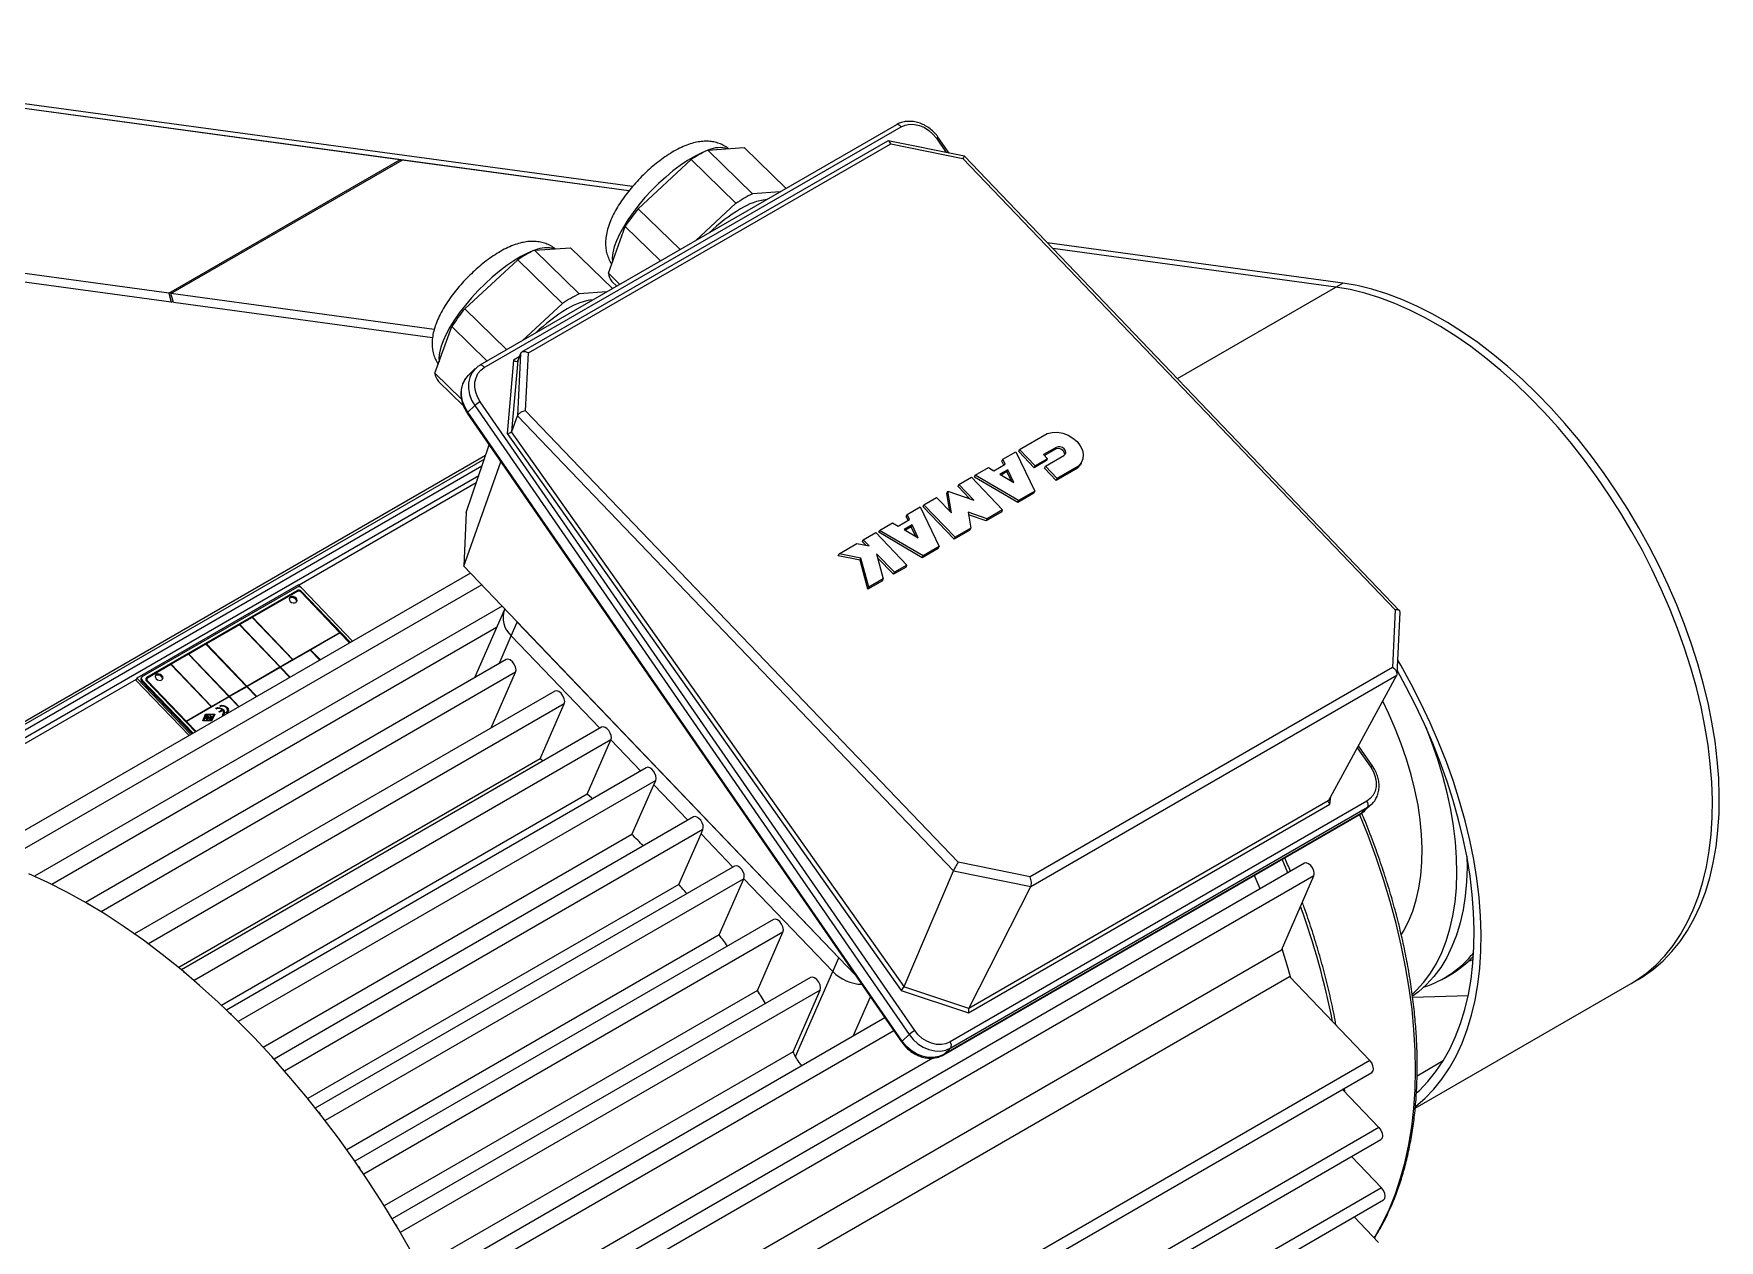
# Model space of a CAD drawing. Header units: millimetres. Extents: x 26816 to 90584, y 11074 to 56542.
# Drawn here: x 50010 to 50526, y 40811 to 41180 of the extents above; entities that cross this region are included whole.
import ezdxf

# ---------------------------------------------------------------- set-up
doc = ezdxf.new("R2010")
doc.units = ezdxf.units.MM
doc.layers.add('MAU_XANH', color=5, linetype='Continuous')

msp = doc.modelspace()

# ---------------------------------------------------------------- linework, layer by layer
at = {"layer": 'MAU_XANH', "linetype": 'Continuous', "lineweight": 0}
for p, q in [((50192.05, 41132.14), (49847.79, 41178.98)), ((50122.05, 41141.66), (49847.79, 41178.98)), ((50193.19, 41133.5), (49849.91, 41180.2)), ((50273.89, 41152.39), (50146.44, 41078.81)), ((50147.83, 41078.12), (50275.28, 41151.7)), ((50271.12, 41147.4), (50159.24, 41082.81)), ((50161.31, 41082.6), (50272.11, 41146.56)), ((50294.65, 41142.72), (50271.37, 41147.44)), ((50272.11, 41146.56), (50294.17, 41142.09)), ((50286.09, 41148.22), (50289.11, 41143.84)), ((50290, 41143.66), (50286.68, 41148.46)), ((50051.34, 41100.84), (50122.05, 41141.66)), ((50052, 41100.75), (50122.71, 41141.57)), ((50122.05, 41141.66), (50122.16, 41141.26)), ((50192.05, 41132.14), (50122.71, 41141.57)), ((50194.88, 41126.7), (50211.1, 41141.71)), ((50211.1, 41141.71), (50224.8, 41128.35)), ((50216.18, 41144.64), (50227.27, 41145.4)), ((50229.89, 41131.28), (50216.18, 41144.64)), ((50227.27, 41145.4), (50240.11, 41132.88)), ((50294.17, 41142.09), (50426.41, 41004.06)), ((50427.75, 41003.79), (50294.66, 41142.72)), ((50051.34, 41100.84), (49777.08, 41138.16)), ((50052.1, 41098.12), (49777.83, 41135.43)), ((50238.32, 41131.86), (50229.89, 41131.28)), ((50207.71, 41114.18), (50194.88, 41126.7)), ((50224.8, 41128.35), (50212.46, 41116.92)), ((50185.77, 41107), (50190.9, 41121.25)), ((50190.9, 41121.25), (50201.71, 41110.72)), ((50410.39, 41103.95), (50320.02, 41116.24)), ((50141.84, 41096.08), (50158.06, 41111.09)), ((50158.06, 41111.09), (50171.77, 41097.73)), ((50163.15, 41114.03), (50174.24, 41114.78)), ((50176.85, 41100.66), (50163.15, 41114.03)), ((50174.24, 41114.78), (50187.07, 41102.27)), ((50408.26, 41102.72), (50321.69, 41114.5)), ((50189.3, 41103.55), (50185.77, 41107)), ((50051.34, 41100.84), (50052.1, 41098.12)), ((50132.52, 41089.8), (50052, 41100.75)), ((50052.76, 41098.03), (50052, 41100.75)), ((50185.29, 41101.24), (50176.85, 41100.66)), ((50186.88, 41104.49), (50188.38, 41103.02)), ((50359.78, 41074.74), (50408.26, 41102.72)), ((50408.26, 41102.72), (50410.39, 41103.95)), ((50052.1, 41098.12), (50052.65, 41098.43)), ((50132.01, 41087.25), (50052.76, 41098.03)), ((50154.68, 41083.57), (50141.84, 41096.08)), ((50171.77, 41097.73), (50159.43, 41086.31)), ((50132.73, 41076.38), (50137.87, 41090.64)), ((50137.87, 41090.64), (50148.67, 41080.1)), ((50156.77, 41080.36), (50154.82, 41057.99)), ((50156.26, 41058.6), (50158.14, 41080.24)), ((50158.53, 41081.38), (50156.77, 41080.36)), ((50158.86, 41082.36), (50157.97, 41063.39)), ((50158.16, 41080.29), (50158.86, 41082.36)), ((50160.48, 41064.91), (50161.31, 41082.6)), ((50140.86, 41068.46), (50132.73, 41076.38)), ((50133.84, 41073.87), (50141.41, 41066.49)), ((50145.08, 41077.8), (50142.96, 41075.76)), ((50142.62, 41064.21), (50275.46, 40871.92)), ((50144.92, 41066.48), (50142.79, 41064.45)), ((50275.64, 40872.16), (50142.79, 41064.45)), ((50144.92, 41066.48), (50277.76, 40874.19)), ((50279.46, 40875.42), (50146.62, 41067.7)), ((50292.71, 40926.88), (50160.48, 41064.91)), ((50276.21, 40888.86), (50156.2, 41058.51)), ((50156.26, 41058.6), (50157.97, 41063.39)), ((50157.97, 41063.39), (50291.28, 40924.23)), ((50142.31, 41033.82), (50149.35, 41054.46)), ((50154.82, 41057.99), (50275.31, 40887.67)), ((50311.54, 41053.06), (50320.01, 41057.95)), ((50322.73, 41053.73), (50318.89, 41051.51)), ((50322.47, 41053.13), (50322.73, 41053.73)), ((50148.24, 41051.22), (49930.62, 40925.59)), ((50147.88, 41050.15), (49937.48, 40928.69)), ((50141.54, 41017.43), (50152.93, 41049.29)), ((50303.63, 41046.57), (50307.11, 41048.58)), ((50306.13, 41049.49), (50306.39, 41050.09)), ((50306.68, 41048.33), (50306.13, 41049.49)), ((50306.39, 41050.09), (50310.38, 41052.39)), ((50307.11, 41048.58), (50306.39, 41050.09)), ((50310.38, 41052.39), (50316.17, 41040.29)), ((50311.28, 41052.46), (50311.54, 41053.06)), ((50316.04, 41047.49), (50311.28, 41052.46)), ((50316.31, 41048.09), (50311.54, 41053.06)), ((50319.81, 41049.67), (50316.04, 41047.49)), ((50320.08, 41050.27), (50316.31, 41048.09)), ((50318.89, 41051.51), (50320.08, 41050.27)), ((50322.47, 41053.13), (50319.17, 41051.22)), ((50319.42, 41047.96), (50325.11, 41051.25)), ((50319.81, 41049.67), (50320.08, 41050.27)), ((50330.4, 41048.93), (50330.66, 41049.54)), ((50147.13, 41047.96), (49944.44, 40930.95)), ((50146.14, 41045.04), (49950.96, 40932.36)), ((50292.98, 41042.34), (50296.82, 41044.57)), ((50296.82, 41044.57), (50306.35, 41034.62)), ((50297.72, 41044.63), (50297.99, 41045.24)), ((50310.98, 41036.85), (50297.72, 41044.63)), ((50297.99, 41045.24), (50301.98, 41047.54)), ((50311.25, 41037.45), (50297.99, 41045.24)), ((50301.98, 41047.54), (50303.63, 41046.57)), ((50307.92, 41046.9), (50305.47, 41045.49)), ((50305.47, 41045.49), (50309.81, 41042.94)), ((50307.65, 41046.3), (50305.86, 41045.26)), ((50307.65, 41046.3), (50307.92, 41046.9)), ((50309.04, 41043.39), (50307.65, 41046.3)), ((50309.81, 41042.94), (50307.92, 41046.9)), ((50316.04, 41047.49), (50316.31, 41048.09)), ((50319.15, 41047.36), (50319.42, 41047.96)), ((50322.73, 41043.63), (50319.15, 41047.36)), ((50322.99, 41044.23), (50319.42, 41047.96)), ((50329.26, 41047.4), (50322.73, 41043.63)), ((50322.73, 41043.63), (50322.99, 41044.23)), ((50329.53, 41048.01), (50322.99, 41044.23)), ((50329.26, 41047.4), (50329.53, 41048.01)), ((50145.39, 41042.85), (50091.19, 41011.56)), ((50282.29, 41036.18), (50286.14, 41038.4)), ((50286.14, 41038.4), (50290.67, 41033.67)), ((50289.29, 41039.77), (50289.56, 41040.37)), ((50290.22, 41034.13), (50289.29, 41039.77)), ((50290.67, 41033.67), (50289.56, 41040.37)), ((50289.56, 41040.37), (50297.5, 41037.62)), ((50292.71, 41041.74), (50292.98, 41042.34)), ((50296.24, 41038.06), (50292.71, 41041.74)), ((50297.5, 41037.62), (50292.98, 41042.34)), ((50315.9, 41039.69), (50310.98, 41036.85)), ((50316.17, 41040.29), (50311.25, 41037.45)), ((50315.9, 41039.69), (50316.17, 41040.29)), ((50142.31, 41033.82), (50141.54, 41017.43)), ((50276.87, 41032.6), (50277.14, 41033.2)), ((50277.14, 41033.2), (50281.13, 41035.5)), ((50277.86, 41031.69), (50277.14, 41033.2)), ((50281.13, 41035.5), (50286.91, 41023.41)), ((50282.03, 41035.57), (50282.29, 41036.18)), ((50291.55, 41025.63), (50282.03, 41035.57)), ((50291.82, 41026.24), (50282.29, 41036.18)), ((50301.58, 41031.87), (50295.78, 41033.88)), ((50295.78, 41033.88), (50296.58, 41028.99)), ((50301.31, 41031.27), (50295.9, 41033.14)), ((50306.08, 41034.02), (50301.31, 41031.27)), ((50306.35, 41034.62), (50301.58, 41031.87)), ((50306.08, 41034.02), (50306.35, 41034.62)), ((50310.98, 41036.85), (50311.25, 41037.45)), ((50263.73, 41025.46), (50267.57, 41027.68)), ((50267.57, 41027.68), (50277.1, 41017.74)), ((50268.47, 41027.75), (50268.73, 41028.35)), ((50281.73, 41019.96), (50268.47, 41027.75)), ((50268.73, 41028.35), (50272.72, 41030.65)), ((50282, 41020.57), (50268.73, 41028.35)), ((50272.72, 41030.65), (50274.38, 41029.68)), ((50274.38, 41029.68), (50277.86, 41031.69)), ((50278.66, 41030.01), (50276.22, 41028.6)), ((50276.22, 41028.6), (50280.56, 41026.06)), ((50278.4, 41029.41), (50276.61, 41028.37)), ((50277.43, 41031.44), (50276.87, 41032.6)), ((50278.4, 41029.41), (50278.66, 41030.01)), ((50279.79, 41026.51), (50278.4, 41029.41)), ((50280.56, 41026.06), (50278.66, 41030.01)), ((50296.32, 41028.39), (50291.55, 41025.63)), ((50296.58, 41028.99), (50291.82, 41026.24)), ((50296.32, 41028.39), (50296.58, 41028.99)), ((50301.31, 41031.27), (50301.58, 41031.87)), ((50256.36, 41021.21), (50261.8, 41024.35)), ((50261.8, 41024.35), (50265.51, 41023.59)), ((50263.46, 41024.86), (50263.73, 41025.46)), ((50264.47, 41023.81), (50263.46, 41024.86)), ((50265.51, 41023.59), (50263.73, 41025.46)), ((50286.65, 41022.8), (50281.73, 41019.96)), ((50286.91, 41023.41), (50282, 41020.57)), ((50286.65, 41022.8), (50286.91, 41023.41)), ((50291.55, 41025.63), (50291.82, 41026.24)), ((50141.54, 41017.43), (50157.81, 41000.45)), ((50256.1, 41020.6), (50256.36, 41021.21)), ((50262.77, 41019.25), (50256.1, 41020.6)), ((50263.03, 41019.85), (50256.36, 41021.21)), ((50262.77, 41019.25), (50263.03, 41019.85)), ((50265.15, 41010.39), (50262.77, 41019.25)), ((50265.42, 41011), (50263.03, 41019.85)), ((50273.25, 41015.52), (50267.8, 41021.21)), ((50267.8, 41021.21), (50269.86, 41013.56)), ((50272.99, 41014.92), (50268.13, 41019.98)), ((50277.1, 41017.74), (50273.25, 41015.52)), ((50276.83, 41017.14), (50277.1, 41017.74)), ((50281.73, 41019.96), (50282, 41020.57)), ((50143.61, 41015.28), (49993.78, 40928.78)), ((50269.59, 41012.96), (50265.15, 41010.39)), ((50269.86, 41013.56), (50265.42, 41011)), ((50269.59, 41012.96), (50269.86, 41013.56)), ((50276.83, 41017.14), (50272.99, 41014.92)), ((50272.99, 41014.92), (50273.25, 41015.52)), ((50147.03, 41011.71), (49999.89, 40926.77)), ((50091.03, 41011.73), (50041.54, 40983.15)), ((50043.23, 40983.68), (50090.6, 41011.03)), ((50044.6, 40983.44), (50090.56, 41009.97)), ((50090.76, 41009.76), (50076.97, 41001.8)), ((50090.75, 41009.73), (50076.99, 41001.79)), ((50090.75, 41009.73), (50090.76, 41009.76)), ((50091.93, 41010.79), (50091.03, 41011.73)), ((50091.7, 41009.54), (50091.71, 41009.57)), ((50103.59, 40997.13), (50091.7, 41009.54)), ((50103.61, 40997.15), (50091.71, 41009.57)), ((50091.93, 41009.69), (50106.89, 40994.08)), ((50091.97, 41010.76), (50107.57, 40994.47)), ((50265.15, 41010.39), (50265.42, 41011)), ((50153.28, 41005.18), (50010.25, 40922.61)), ((50076.87, 41001.74), (50073.08, 40999.56)), ((50076.85, 41001.71), (50073.1, 40999.55)), ((50076.85, 41001.71), (50076.87, 41001.74)), ((50089.2, 40988.83), (50076.85, 41001.71)), ((50089.22, 40988.84), (50076.87, 41001.74)), ((50076.97, 41001.8), (50089.33, 40988.9)), ((50154, 41004.19), (50144.8, 40983.22)), ((50154.07, 41004.36), (50153.99, 41004.19)), ((50426.41, 41004.06), (50425.57, 40986.37)), ((50427.01, 40984.45), (50427.91, 41003.38)), ((50151.56, 40998.64), (50015.55, 40920.12)), ((50072.98, 40999.5), (50062.83, 40993.64)), ((50072.96, 40999.47), (50062.84, 40993.63)), ((50072.96, 40999.47), (50072.98, 40999.5)), ((50085.31, 40986.58), (50072.96, 40999.47)), ((50085.34, 40986.6), (50072.98, 40999.5)), ((50073.08, 40999.56), (50085.44, 40986.66)), ((50089.33, 40988.9), (50103.61, 40997.15)), ((50103.71, 40997.05), (50094.73, 40991.86)), ((50103.7, 40997.02), (50094.75, 40991.85)), ((50103.7, 40997.02), (50103.71, 40997.05)), ((50106.65, 40993.94), (50103.7, 40997.02)), ((50106.68, 40993.95), (50103.71, 40997.05)), ((50156.08, 40996.1), (50157.93, 41000.32)), ((50256.4, 40897.54), (50157.81, 41000.45)), ((50256.28, 40897.67), (50157.93, 41000.32)), ((50062.72, 40993.58), (50057.46, 40990.54)), ((50062.71, 40993.55), (50057.47, 40990.52)), ((50062.71, 40993.55), (50062.72, 40993.58)), ((50075.06, 40980.66), (50062.71, 40993.55)), ((50075.08, 40980.68), (50062.72, 40993.58)), ((50062.83, 40993.64), (50075.19, 40980.74)), ((50094.63, 40991.8), (50085.54, 40986.56)), ((50094.61, 40991.77), (50085.55, 40986.54)), ((50094.61, 40991.77), (50094.63, 40991.8)), ((50097.56, 40988.69), (50094.61, 40991.77)), ((50097.59, 40988.71), (50094.63, 40991.8)), ((50094.73, 40991.86), (50097.7, 40988.77)), ((50152.35, 40987.58), (50156.08, 40996.1)), ((50183.15, 40967.84), (50156.08, 40996.1)), ((50154.52, 40988.83), (50025.9, 40914.58)), ((50051.96, 40987.34), (50044.79, 40983.2)), ((50051.98, 40987.37), (50044.8, 40983.23)), ((50051.96, 40987.34), (50051.98, 40987.37)), ((50064.31, 40974.46), (50051.96, 40987.34)), ((50064.33, 40974.47), (50051.98, 40987.37)), ((50057.35, 40990.48), (50052.08, 40987.44)), ((50052.08, 40987.44), (50064.44, 40974.54)), ((50057.34, 40990.45), (50052.1, 40987.42)), ((50057.34, 40990.45), (50057.35, 40990.48)), ((50069.68, 40977.56), (50057.34, 40990.45)), ((50069.71, 40977.58), (50057.35, 40990.48)), ((50057.46, 40990.54), (50069.81, 40977.64)), ((50075.19, 40980.74), (50085.34, 40986.6)), ((50085.43, 40986.5), (50075.29, 40980.64)), ((50085.42, 40986.47), (50075.3, 40980.62)), ((50085.42, 40986.47), (50085.43, 40986.5)), ((50088.37, 40983.39), (50085.42, 40986.47)), ((50088.4, 40983.4), (50085.43, 40986.5)), ((50085.44, 40986.66), (50089.22, 40988.84)), ((50085.54, 40986.56), (50088.5, 40983.46)), ((50425.57, 40986.37), (50314.78, 40922.41)), ((50041.38, 40982.8), (49954.99, 40932.93)), ((50157.41, 40984.96), (50030.62, 40911.76)), ((50041.54, 40983.15), (50041.27, 40982.55)), ((50057.53, 40965.58), (50041.27, 40982.55)), ((50041.54, 40983.15), (50058.07, 40965.89)), ((50042.97, 40983.4), (50042.81, 40983.04)), ((50043.02, 40982.23), (50043.17, 40982.59)), ((50058.45, 40966.12), (50043.02, 40982.23)), ((50058.78, 40966.3), (50043.17, 40982.59)), ((50044.34, 40983.15), (50044.33, 40983.12)), ((50044.54, 40982.31), (50044.55, 40982.34)), ((50059.49, 40966.71), (50044.54, 40982.31)), ((50059.51, 40966.73), (50044.55, 40982.34)), ((50044.76, 40982.47), (50056.66, 40970.05)), ((50044.79, 40983.2), (50044.8, 40983.23)), ((50149.96, 40967.96), (50157.41, 40984.96)), ((50314.94, 40919.43), (50426.91, 40984.07)), ((50405.98, 40945.66), (50426.91, 40984.07)), ((50169.41, 40979.19), (50040.87, 40904.99)), ((50069.81, 40977.47), (50056.76, 40969.94)), ((50069.79, 40977.44), (50056.77, 40969.93)), ((50064.44, 40974.54), (50069.71, 40977.58)), ((50069.79, 40977.44), (50069.81, 40977.47)), ((50072.74, 40974.36), (50069.79, 40977.44)), ((50069.81, 40977.64), (50075.08, 40980.68)), ((50072.77, 40974.38), (50069.81, 40977.47)), ((50075.18, 40980.58), (50069.91, 40977.54)), ((50069.91, 40977.54), (50072.88, 40974.44)), ((50075.17, 40980.55), (50069.93, 40977.52)), ((50075.17, 40980.55), (50075.18, 40980.58)), ((50078.12, 40977.47), (50075.17, 40980.55)), ((50078.14, 40977.48), (50075.18, 40980.58)), ((50075.29, 40980.64), (50078.25, 40977.54)), ((50172.3, 40975.31), (50045.14, 40901.91)), ((50056.66, 40970.05), (50064.33, 40974.47)), ((50061.76, 40970.09), (50062.62, 40972.11)), ((50061.77, 40970.12), (50062.64, 40972.14)), ((50062.76, 40972.01), (50062.02, 40970.26)), ((50062.45, 40970.91), (50062.46, 40970.94)), ((50062.56, 40970.8), (50062.45, 40970.91)), ((50062.46, 40970.94), (50062.89, 40971.19)), ((50062.57, 40970.83), (50062.46, 40970.94)), ((50062.87, 40970.97), (50062.56, 40970.8)), ((50062.56, 40970.8), (50062.57, 40970.83)), ((50062.88, 40971), (50062.57, 40970.83)), ((50062.62, 40972.11), (50062.64, 40972.14)), ((50062.64, 40972.14), (50065.38, 40972.2)), ((50065.12, 40972.03), (50062.75, 40971.98)), ((50065.13, 40972.06), (50062.76, 40972.01)), ((50062.81, 40970.77), (50062.82, 40970.8)), ((50062.82, 40970.8), (50062.98, 40970.89)), ((50062.91, 40970.7), (50062.82, 40970.8)), ((50062.87, 40970.97), (50062.88, 40971)), ((50062.96, 40970.88), (50062.87, 40970.97)), ((50062.98, 40970.89), (50062.88, 40971)), ((50062.89, 40971.19), (50063.41, 40970.64)), ((50063.08, 40970.8), (50062.91, 40970.7)), ((50062.95, 40971.59), (50062.93, 40971.56)), ((50063.06, 40970.77), (50063.08, 40970.8)), ((50063.18, 40970.69), (50063.08, 40970.8)), ((50063.33, 40971.25), (50063.8, 40971.2)), ((50063.33, 40971.09), (50063.34, 40971.12)), ((50063.8, 40971.04), (50063.33, 40971.09)), ((50063.82, 40971.07), (50063.34, 40971.12)), ((50063.58, 40971.57), (50063.46, 40971.5)), ((50063.46, 40971.5), (50063.47, 40971.53)), ((50063.59, 40971.6), (50063.47, 40971.53)), ((50063.55, 40970.72), (50063.67, 40970.79)), ((50063.58, 40971.57), (50063.59, 40971.6)), ((50063.8, 40971.04), (50063.82, 40971.07)), ((50063.89, 40971.74), (50063.9, 40971.77)), ((50064.28, 40971.33), (50063.89, 40971.74)), ((50063.9, 40971.77), (50064, 40971.83)), ((50064.31, 40971.34), (50063.9, 40971.77)), ((50064, 40971.83), (50064.41, 40971.4)), ((50064.14, 40971.22), (50064.15, 40971.25)), ((50064.25, 40971.1), (50064.14, 40971.22)), ((50064.15, 40971.25), (50064.31, 40971.34)), ((50064.26, 40971.13), (50064.15, 40971.25)), ((50064.67, 40971.35), (50064.25, 40971.1)), ((50064.25, 40971.1), (50064.26, 40971.13)), ((50064.68, 40971.38), (50064.26, 40971.13)), ((50064.38, 40970.32), (50065.13, 40972.06)), ((50064.38, 40970.32), (50065.12, 40972.03)), ((50064.41, 40971.4), (50064.57, 40971.49)), ((50065.38, 40972.2), (50064.51, 40970.18)), ((50064.57, 40971.49), (50064.68, 40971.38)), ((50064.67, 40971.35), (50064.68, 40971.38)), ((50065.12, 40972.03), (50065.13, 40972.06)), ((50065.7, 40973.96), (50065.72, 40973.99)), ((50065.88, 40973.77), (50065.7, 40973.96)), ((50065.89, 40973.81), (50065.72, 40973.99)), ((50065.88, 40973.77), (50065.89, 40973.81)), ((50066.69, 40972.92), (50066.71, 40972.95)), ((50066.86, 40972.75), (50066.69, 40972.92)), ((50066.71, 40972.95), (50067.67, 40973.51)), ((50066.88, 40972.78), (50066.71, 40972.95)), ((50067.83, 40973.3), (50066.86, 40972.75)), ((50066.86, 40972.75), (50066.88, 40972.78)), ((50067.84, 40973.33), (50066.88, 40972.78)), ((50066.93, 40974.67), (50066.95, 40974.7)), ((50067.11, 40974.48), (50066.93, 40974.67)), ((50067.12, 40974.51), (50066.95, 40974.7)), ((50067.11, 40974.48), (50067.12, 40974.51)), ((50067.68, 40971.9), (50067.69, 40971.93)), ((50067.85, 40971.72), (50067.68, 40971.9)), ((50067.86, 40971.75), (50067.69, 40971.93)), ((50067.83, 40973.3), (50067.84, 40973.33)), ((50067.85, 40971.72), (50067.86, 40971.75)), ((50068.28, 40972.18), (50068.29, 40972.21)), ((50068.91, 40972.61), (50068.92, 40972.64)), ((50069.08, 40972.42), (50068.91, 40972.61)), ((50069.09, 40972.46), (50068.92, 40972.64)), ((50069.08, 40972.42), (50069.09, 40972.46)), ((50069.51, 40972.89), (50069.52, 40972.92)), ((50164.91, 40958.45), (50172.3, 40975.31)), ((50183.68, 40968.14), (50055.22, 40893.99)), ((50056.76, 40969.94), (50059.72, 40966.85)), ((50064.5, 40970.15), (50061.76, 40970.09)), ((50061.76, 40970.09), (50061.77, 40970.12)), ((50064.51, 40970.18), (50061.77, 40970.12)), ((50062.02, 40970.26), (50064.38, 40970.32)), ((50062.9, 40970.67), (50062.81, 40970.77)), ((50062.86, 40970.48), (50062.88, 40970.51)), ((50062.97, 40970.37), (50062.86, 40970.48)), ((50062.88, 40970.51), (50063.18, 40970.69)), ((50062.99, 40970.4), (50062.88, 40970.51)), ((50063.06, 40970.77), (50062.9, 40970.67)), ((50062.9, 40970.67), (50062.91, 40970.7)), ((50063.4, 40970.61), (50062.97, 40970.37)), ((50062.97, 40970.37), (50062.99, 40970.4)), ((50063.41, 40970.64), (50062.99, 40970.4)), ((50063.15, 40970.67), (50063.06, 40970.77)), ((50063.4, 40970.61), (50063.41, 40970.64)), ((50063.54, 40970.69), (50063.55, 40970.72)), ((50064.19, 40970.7), (50064.2, 40970.73)), ((50064.5, 40970.15), (50064.51, 40970.18)), ((50186.57, 40964.26), (50059.12, 40890.69)), ((50179.29, 40947.67), (50186.57, 40964.26)), ((50195.65, 40954.79), (50186.57, 40964.27)), ((50414.82, 40961.89), (50418.93, 40955.93)), ((50419.53, 40956.17), (50415.16, 40962.5)), ((50164.91, 40958.45), (50054.41, 40894.66)), ((50197.37, 40955.78), (50069.01, 40881.68)), ((50165.82, 40957.83), (50164.91, 40958.45)), ((50200.26, 40951.9), (50072.58, 40878.19)), ((50193, 40935.35), (50199.68, 40950.58)), ((50199.68, 40950.58), (50200.26, 40951.9)), ((50210.08, 40939.73), (50199.68, 40950.58)), ((50179.29, 40947.67), (50067.48, 40883.12)), ((50417.72, 40945.51), (50290.27, 40871.94)), ((50405.95, 40945.62), (50296.03, 40882.16)), ((50406.46, 40944.67), (50406.71, 40947.02)), ((50211.79, 40940.72), (50083.53, 40866.68)), ((50288.26, 40868), (50415.71, 40941.57)), ((50415.8, 40941.64), (50288.35, 40868.07)), ((50290.48, 40870.1), (50417.93, 40943.68)), ((50295.95, 40880.87), (50406.46, 40944.67)), ((50415.71, 40941.57), (50415.8, 40941.64)), ((50417.93, 40943.68), (50415.8, 40941.64)), ((50416.77, 40942.32), (50415.8, 40941.64)), ((50417.06, 40942.59), (50416.77, 40942.32)), ((50417.06, 40942.59), (50419.19, 40944.62)), ((50417.93, 40943.68), (50419.18, 40944.61)), ((50193, 40935.35), (50080.25, 40870.26)), ((50214.68, 40936.85), (50086.78, 40863.01)), ((50207.34, 40920.09), (50214.11, 40935.53)), ((50214.11, 40935.53), (50214.68, 40936.85)), ((50223.8, 40925.41), (50214.11, 40935.53)), ((50224.33, 40925.71), (50096.16, 40851.72)), ((50398.65, 40926.55), (50140.51, 40777.53)), ((50314.78, 40922.41), (50292.71, 40926.88)), ((50393.54, 40923.61), (50391.8, 40927.77)), ((50207.34, 40920.09), (50093.87, 40854.59)), ((50227.22, 40921.83), (50099.14, 40847.9)), ((50401.53, 40922.68), (50142.4, 40773.08)), ((50219.69, 40904.66), (50227.22, 40921.83)), ((50254.43, 40893.44), (50227.22, 40921.84)), ((50276.21, 40888.86), (50291.28, 40924.23)), ((50291.28, 40924.23), (50314.94, 40919.43)), ((50296.05, 40882.2), (50314.94, 40919.43)), ((50391.6, 40900.01), (50401.53, 40922.68)), ((50236.28, 40909.39), (50108.23, 40835.46)), ((50219.69, 40904.66), (50105.8, 40838.91)), ((50239.17, 40905.51), (50110.95, 40831.49)), ((50231.35, 40887.66), (50239.17, 40905.51)), ((50391.6, 40900.01), (50147.77, 40759.25)), ((50254.43, 40893.44), (50256.28, 40897.67)), ((50256.4, 40897.54), (50261.29, 40892.44)), ((50247.62, 40891.65), (50119.7, 40817.8)), ((50150.5, 40751.35), (50394.04, 40891.95)), ((50243.03, 40867.44), (50254.43, 40893.44)), ((50296.05, 40882.2), (50276.14, 40888.76)), ((50418.64, 40866.27), (50394.04, 40891.95)), ((50432.52, 40851.67), (50498.55, 40889.78)), ((50441.45, 40891.46), (50443.23, 40892.49)), ((50498.55, 40889.78), (50500.67, 40891.01)), ((50231.35, 40887.66), (50117.24, 40821.79)), ((50250.51, 40887.78), (50122.15, 40813.68)), ((50242.25, 40868.93), (50250.51, 40887.78)), ((50260.61, 40873.7), (50265.9, 40885.76)), ((50275.31, 40887.67), (50295.95, 40880.87)), ((50431.71, 40885.66), (50448.73, 40886.13)), ((50270.35, 40879.32), (50130.49, 40798.58)), ((50273.09, 40875.36), (50132.68, 40794.3)), ((50277.76, 40874.19), (50275.64, 40872.16)), ((50242.25, 40868.93), (50128.13, 40803.05)), ((50288.26, 40868), (50288.35, 40868.07)), ((50290.48, 40870.1), (50288.35, 40868.07)), ((50284.97, 40867.02), (50138.36, 40782.38)), ((50418.64, 40866.27), (50159.58, 40716.72)), ((50160.24, 40713.09), (50419.23, 40862.6)), ((50433.09, 40861.6), (50441.11, 40866.23)), ((50410.25, 40857.42), (50421.44, 40845.73)), ((50410.96, 40856.67), (50410.87, 40857.77)), ((50421.44, 40845.73), (50162.6, 40696.3)), ((50162.95, 40692.49), (50422.03, 40842.06)), ((50422.24, 40827.29), (50413.06, 40836.87)), ((50422.24, 40827.29), (50163.66, 40678.01)), ((50163.66, 40674), (50422.83, 40823.61)), ((50421.33, 40810.62), (50413.85, 40818.43))]:
    msp.add_line(p, q, dxfattribs=at)
at = {"layer": 'MAU_XANH', "linetype": 'Continuous', "lineweight": 0, "flags": 128}
for points in [[(50275.28, 41151.7), (50275.1, 41151.93), (50274.9, 41152.12), (50274.7, 41152.28), (50274.49, 41152.39), (50274.29, 41152.45), (50274.1, 41152.45), (50273.93, 41152.41), (50273.89, 41152.39)], [(50275.28, 41151.7), (50276.54, 41152.24), (50277.94, 41152.5), (50279.43, 41152.45), (50280.93, 41152.12), (50282.41, 41151.49), (50283.79, 41150.61), (50285.04, 41149.51), (50286.09, 41148.22)], [(50215.46, 41144.31), (50214.12, 41143.73), (50212.07, 41142.68), (50209.94, 41141.41), (50207.75, 41139.92), (50205.52, 41138.23), (50203.3, 41136.38), (50201.12, 41134.39), (50199, 41132.28), (50196.97, 41130.09), (50195.07, 41127.85), (50193.32, 41125.58), (50191.74, 41123.32), (50190.36, 41121.1), (50189.19, 41118.96), (50188.26, 41116.91), (50187.57, 41115), (50187.13, 41113.25), (50186.96, 41111.68), (50187.02, 41110.49)], [(50162.43, 41113.69), (50161.09, 41113.12), (50159.04, 41112.07), (50156.91, 41110.79), (50154.71, 41109.3), (50152.49, 41107.62), (50150.27, 41105.77), (50148.09, 41103.78), (50145.97, 41101.67), (50143.94, 41099.48), (50142.04, 41097.23), (50140.28, 41094.96), (50138.71, 41092.7), (50137.32, 41090.49), (50136.16, 41088.34), (50135.22, 41086.3), (50134.53, 41084.39), (50134.1, 41082.63), (50133.93, 41081.06), (50133.99, 41079.87)], [(50498.55, 40889.78), (50500.16, 40890.77), (50503.27, 40892.98), (50506.19, 40895.5), (50508.9, 40898.31), (50511.4, 40901.42), (50513.68, 40904.8), (50515.74, 40908.45), (50517.56, 40912.36), (50519.14, 40916.51), (50520.48, 40920.9), (50521.57, 40925.51), (50522.41, 40930.32), (50522.99, 40935.33), (50523.32, 40940.51), (50523.4, 40945.85), (50523.22, 40951.34), (50522.78, 40956.96), (50522.09, 40962.68), (50521.14, 40968.5), (50519.95, 40974.4), (50518.51, 40980.35), (50516.83, 40986.35), (50514.91, 40992.37), (50512.76, 40998.39), (50510.38, 41004.39), (50507.79, 41010.37), (50504.99, 41016.29), (50501.99, 41022.15), (50498.8, 41027.92), (50495.43, 41033.59), (50491.88, 41039.13), (50488.17, 41044.54), (50484.32, 41049.8), (50480.32, 41054.89), (50476.2, 41059.79), (50471.96, 41064.49), (50467.63, 41068.98), (50463.2, 41073.24), (50458.7, 41077.26), (50454.14, 41081.02), (50449.54, 41084.53), (50444.9, 41087.76), (50440.24, 41090.7), (50435.57, 41093.35), (50430.92, 41095.7), (50426.29, 41097.75), (50421.69, 41099.47), (50417.15, 41100.88), (50412.67, 41101.97), (50408.26, 41102.72)], [(50498.55, 40889.78), (50500.16, 40890.77), (50503.27, 40892.98), (50506.19, 40895.5), (50508.9, 40898.31), (50511.4, 40901.42), (50513.68, 40904.8), (50515.74, 40908.45), (50517.56, 40912.36), (50519.14, 40916.51), (50520.48, 40920.9), (50521.57, 40925.51), (50522.41, 40930.32), (50522.99, 40935.33), (50523.32, 40940.51), (50523.4, 40945.85), (50523.22, 40951.34), (50522.78, 40956.96), (50522.09, 40962.68), (50521.14, 40968.5), (50519.95, 40974.4), (50518.51, 40980.35), (50516.83, 40986.35), (50514.91, 40992.37), (50512.76, 40998.39), (50510.38, 41004.39), (50507.79, 41010.37), (50504.99, 41016.29), (50501.99, 41022.15), (50498.8, 41027.92), (50495.43, 41033.59), (50491.88, 41039.13), (50488.17, 41044.54), (50484.32, 41049.8), (50480.32, 41054.89), (50476.2, 41059.79), (50471.96, 41064.49), (50467.63, 41068.98), (50463.2, 41073.24), (50458.7, 41077.26), (50454.14, 41081.02), (50449.54, 41084.53), (50444.9, 41087.76), (50440.24, 41090.7), (50435.57, 41093.35), (50430.92, 41095.7), (50426.29, 41097.75), (50421.69, 41099.47), (50417.15, 41100.88), (50412.67, 41101.97), (50408.26, 41102.72)], [(50500.67, 40891.01), (50502.28, 40891.99), (50505.39, 40894.2), (50508.31, 40896.72), (50511.02, 40899.54), (50513.53, 40902.64), (50515.81, 40906.02), (50517.86, 40909.67), (50519.68, 40913.58), (50521.26, 40917.74), (50522.6, 40922.13), (50523.69, 40926.73), (50524.53, 40931.55), (50525.11, 40936.55), (50525.44, 40941.73), (50525.52, 40947.08), (50525.34, 40952.57), (50524.9, 40958.18), (50524.21, 40963.91), (50523.26, 40969.73), (50522.07, 40975.62), (50520.63, 40981.58), (50518.95, 40987.57), (50517.03, 40993.59), (50514.88, 40999.61), (50512.51, 41005.62), (50509.92, 41011.59), (50507.12, 41017.52), (50504.12, 41023.38), (50500.92, 41029.15), (50497.55, 41034.81), (50494, 41040.36), (50490.3, 41045.77), (50486.44, 41051.02), (50482.44, 41056.11), (50478.32, 41061.01), (50474.09, 41065.71), (50469.75, 41070.2), (50465.32, 41074.46), (50460.83, 41078.48), (50456.27, 41082.25), (50451.66, 41085.75), (50447.02, 41088.98), (50442.36, 41091.93), (50437.69, 41094.58), (50433.04, 41096.93), (50428.41, 41098.97), (50423.81, 41100.7), (50419.27, 41102.11), (50414.79, 41103.19), (50410.39, 41103.95)], [(50142.79, 41064.45), (50141.83, 41066.12), (50141.17, 41067.89), (50140.85, 41069.68), (50140.87, 41071.43), (50141.24, 41073.06), (50141.94, 41074.52), (50142.94, 41075.75), (50142.96, 41075.76)], [(50145.09, 41077.8), (50145.07, 41077.79), (50144.07, 41076.55), (50143.37, 41075.09), (50143, 41073.46), (50142.97, 41071.71), (50143.3, 41069.92), (50143.95, 41068.16), (50144.92, 41066.48)], [(50146.62, 41067.7), (50145.8, 41069.13), (50145.24, 41070.63), (50144.96, 41072.15), (50144.98, 41073.63), (50145.3, 41075.02), (50145.89, 41076.27), (50146.75, 41077.31), (50147.83, 41078.12)], [(50147.83, 41078.12), (50147.65, 41078.35), (50147.46, 41078.55), (50147.25, 41078.7), (50147.04, 41078.81), (50146.84, 41078.87), (50146.65, 41078.88), (50146.48, 41078.83), (50146.44, 41078.81)], [(50142.79, 41064.45), (50142.69, 41064.34), (50142.63, 41064.26), (50142.62, 41064.21), (50142.62, 41064.21)], [(50320.01, 41057.95), (50321.49, 41058.3), (50323.11, 41058.33), (50324.77, 41058.04), (50326.38, 41057.45), (50327.86, 41056.58), (50329.13, 41055.5), (50330.11, 41054.24), (50330.75, 41052.89), (50331.01, 41051.52), (50330.89, 41050.2), (50330.39, 41049.01), (50329.53, 41048.01)], [(50325.11, 41051.25), (50325.51, 41051.63), (50325.67, 41052.14), (50325.56, 41052.7), (50325.21, 41053.23), (50324.65, 41053.65), (50323.99, 41053.89), (50323.32, 41053.92), (50322.73, 41053.73)], [(50330.4, 41048.93), (50330.12, 41048.41), (50329.26, 41047.4)], [(50088.5, 41006.63), (50088.88, 41006.34), (50089.34, 41006.18), (50089.81, 41006.16), (50090.21, 41006.29), (50090.48, 41006.55), (50090.59, 41006.9), (50090.52, 41007.29), (50090.27, 41007.65), (50089.89, 41007.94), (50089.43, 41008.11), (50088.97, 41008.13), (50088.57, 41008), (50088.29, 41007.74), (50088.18, 41007.39), (50088.26, 41007), (50088.5, 41006.63)], [(50157.41, 40984.96), (50157.54, 40985.67), (50157.4, 40986.53), (50157.01, 40987.41), (50156.44, 40988.18), (50155.76, 40988.72), (50155.08, 40988.95), (50154.52, 40988.83)], [(50432.68, 40852.26), (50435.48, 40854.68), (50438.19, 40857.49), (50440.69, 40860.6), (50442.97, 40863.98), (50445.03, 40867.63), (50446.85, 40871.54), (50448.43, 40875.69), (50449.77, 40880.08), (50450.86, 40884.69), (50451.7, 40889.5), (50452.28, 40894.51), (50452.61, 40899.69), (50452.69, 40905.03), (50452.51, 40910.52), (50452.07, 40916.14), (50451.38, 40921.86), (50450.43, 40927.68), (50449.24, 40933.58), (50447.8, 40939.53), (50446.12, 40945.53), (50444.2, 40951.55), (50442.05, 40957.57), (50439.67, 40963.57), (50437.08, 40969.55), (50434.28, 40975.47), (50431.28, 40981.33), (50428.09, 40987.1), (50427.21, 40988.62)], [(50047.49, 40982.96), (50047.87, 40982.67), (50048.33, 40982.5), (50048.79, 40982.48), (50049.19, 40982.61), (50049.47, 40982.87), (50049.58, 40983.22), (50049.51, 40983.61), (50049.26, 40983.98), (50048.88, 40984.27), (50048.42, 40984.43), (50047.96, 40984.45), (50047.56, 40984.32), (50047.28, 40984.06), (50047.17, 40983.71), (50047.24, 40983.32), (50047.49, 40982.96)], [(50432.93, 40856.34), (50433.79, 40857.13), (50436.43, 40859.88), (50438.87, 40862.9), (50441.1, 40866.2), (50443.1, 40869.76), (50444.87, 40873.57), (50446.41, 40877.62), (50447.72, 40881.9), (50448.78, 40886.39), (50449.6, 40891.09), (50450.17, 40895.97), (50450.49, 40901.02), (50450.57, 40906.23), (50450.39, 40911.58), (50449.96, 40917.05), (50449.29, 40922.64), (50448.37, 40928.31), (50447.2, 40934.06), (50445.8, 40939.87), (50444.16, 40945.71), (50442.29, 40951.58), (50440.19, 40957.45), (50437.88, 40963.31), (50435.35, 40969.13), (50432.62, 40974.91), (50429.7, 40980.62), (50427.06, 40985.42)], [(50172.3, 40975.31), (50172.43, 40976.02), (50172.29, 40976.88), (50171.9, 40977.77), (50171.32, 40978.54), (50170.64, 40979.08), (50169.97, 40979.3), (50169.41, 40979.19)], [(50428.29, 40904.81), (50428.9, 40905.81), (50430.45, 40908.75), (50431.76, 40911.94), (50432.84, 40915.36), (50433.67, 40919), (50434.25, 40922.83), (50434.58, 40926.85), (50434.66, 40931.03), (50434.48, 40935.36), (50434.06, 40939.8), (50433.38, 40944.35), (50432.46, 40948.97), (50431.29, 40953.65), (50429.89, 40958.37), (50428.26, 40963.09), (50426.41, 40967.81), (50424.34, 40972.49), (50422.58, 40976.12)], [(50063.33, 40971.09), (50063.18, 40971.13), (50063.04, 40971.22), (50062.95, 40971.33), (50062.91, 40971.46), (50062.93, 40971.56)], [(50063.34, 40971.12), (50063.19, 40971.16), (50063.06, 40971.25), (50062.96, 40971.36), (50062.93, 40971.49), (50062.95, 40971.61), (50063.04, 40971.7), (50063.16, 40971.75), (50063.32, 40971.75), (50063.47, 40971.69), (50063.59, 40971.6)], [(50063.47, 40971.53), (50063.4, 40971.58), (50063.31, 40971.61), (50063.23, 40971.61), (50063.15, 40971.59), (50063.11, 40971.53), (50063.09, 40971.47), (50063.11, 40971.39), (50063.16, 40971.33), (50063.24, 40971.28), (50063.33, 40971.25)], [(50063.8, 40971.2), (50063.96, 40971.16), (50064.09, 40971.08), (50064.19, 40970.96), (50064.22, 40970.83), (50064.2, 40970.71), (50064.11, 40970.62), (50063.98, 40970.57), (50063.83, 40970.58), (50063.68, 40970.63), (50063.55, 40970.72)], [(50063.67, 40970.79), (50063.75, 40970.74), (50063.83, 40970.71), (50063.92, 40970.71), (50063.99, 40970.73), (50064.04, 40970.79), (50064.06, 40970.85), (50064.04, 40970.93), (50063.98, 40971), (50063.91, 40971.04), (50063.82, 40971.07)], [(50065.72, 40973.99), (50066.24, 40974.16), (50066.85, 40974.13), (50067.45, 40973.91), (50067.95, 40973.53), (50068.27, 40973.05), (50068.37, 40972.55), (50068.22, 40972.09), (50067.86, 40971.75)], [(50066.95, 40974.7), (50067.47, 40974.87), (50068.08, 40974.84), (50068.68, 40974.62), (50069.18, 40974.24), (50069.5, 40973.76), (50069.6, 40973.26), (50069.45, 40972.8), (50069.09, 40972.46)], [(50069.26, 40972.99), (50069.33, 40973.28), (50069.25, 40973.7), (50068.98, 40974.11), (50068.56, 40974.42), (50068.06, 40974.61), (50067.55, 40974.63), (50067.11, 40974.48)], [(50068.92, 40972.64), (50069.22, 40972.92), (50069.34, 40973.31), (50069.26, 40973.73), (50068.99, 40974.14), (50068.57, 40974.45), (50068.07, 40974.64), (50067.56, 40974.66), (50067.12, 40974.51)], [(50068.28, 40972.18), (50068.21, 40972.06), (50067.85, 40971.72)], [(50069.51, 40972.89), (50069.44, 40972.77), (50069.08, 40972.42)], [(50064.19, 40970.7), (50064.18, 40970.68), (50064.1, 40970.59), (50063.97, 40970.54), (50063.82, 40970.55), (50063.67, 40970.6), (50063.54, 40970.69)], [(50431.67, 40886.56), (50432.85, 40887.67), (50435.12, 40890.16), (50437.18, 40892.93), (50439.02, 40895.96), (50440.63, 40899.26), (50442.01, 40902.79), (50443.16, 40906.56), (50444.06, 40910.54), (50444.71, 40914.71), (50445.11, 40919.07), (50445.27, 40923.6), (50445.17, 40928.27), (50444.82, 40933.07), (50444.22, 40937.98), (50443.38, 40942.98), (50442.29, 40948.05), (50440.96, 40953.17), (50439.4, 40958.32), (50437.61, 40963.48), (50435.83, 40968.08)], [(50418.93, 40955.93), (50419.75, 40954.51), (50420.31, 40953.01), (50420.59, 40951.49), (50420.57, 40950), (50420.25, 40948.61), (50419.66, 40947.37), (50418.8, 40946.32), (50417.72, 40945.51)], [(50180.94, 40946.3), (50180.6, 40946.58), (50179.29, 40947.67)], [(50419.99, 40812.02), (50420.27, 40812.48), (50422.56, 40816.56), (50424.63, 40820.9), (50426.47, 40825.48), (50428.07, 40830.28), (50429.44, 40835.31), (50430.57, 40840.54), (50431.45, 40845.97), (50432.08, 40851.59), (50432.47, 40857.37), (50432.61, 40863.31), (50432.5, 40869.4), (50432.15, 40875.61), (50431.55, 40881.95), (50430.7, 40888.38), (50429.6, 40894.9), (50428.27, 40901.5), (50426.7, 40908.15), (50424.89, 40914.85), (50422.85, 40921.57), (50420.59, 40928.3), (50418.1, 40935.04), (50415.48, 40941.56)], [(50401.53, 40922.68), (50401.66, 40923.39), (50401.52, 40924.25), (50401.13, 40925.13), (50400.56, 40925.9), (50399.88, 40926.44), (50399.21, 40926.67), (50398.65, 40926.55)], [(50448.36, 40928.69), (50448.41, 40925.41), (50448.25, 40920.88), (50447.85, 40916.52), (50447.19, 40912.35), (50446.3, 40908.37), (50445.15, 40904.6), (50443.77, 40901.07), (50442.16, 40897.77), (50440.32, 40894.74), (50438.26, 40891.97), (50435.99, 40889.48), (50433.52, 40887.28), (50431.74, 40885.96)], [(50077.44, 40873.24), (50071.97, 40878.8), (50066.41, 40884.13), (50060.78, 40889.23), (50055.09, 40894.1), (50049.35, 40898.71), (50043.56, 40903.06), (50037.74, 40907.15), (50031.9, 40910.97), (50026.05, 40914.5), (50020.2, 40917.75), (50014.35, 40920.7), (50008.53, 40923.36)], [(50010.62, 40922.44), (50011.07, 40922.25), (50011.18, 40922.19)], [(50385.11, 40918.74), (50383.61, 40922.34), (50383.37, 40922.9)], [(50026.37, 40914.31), (50026.64, 40914.18), (50026.97, 40913.96)], [(50239.17, 40905.51), (50239.3, 40906.22), (50239.16, 40907.08), (50238.77, 40907.96), (50238.19, 40908.73), (50237.52, 40909.27), (50236.84, 40909.5), (50236.28, 40909.39)], [(50041.43, 40904.59), (50041.53, 40904.54), (50042.06, 40904.14)], [(50394.51, 40891.46), (50393.66, 40894.41), (50391.79, 40900.45)], [(50450.26, 40897.06), (50450.14, 40897.01), (50448.7, 40896.52)], [(50055.88, 40893.44), (50056.48, 40892.95), (50056.52, 40892.91)], [(50250.51, 40887.78), (50250.64, 40888.49), (50250.5, 40889.35), (50250.11, 40890.23), (50249.53, 40891), (50248.86, 40891.54), (50248.18, 40891.77), (50247.62, 40891.65)], [(50069.75, 40880.97), (50070.17, 40880.59), (50070.38, 40880.35)], [(50125.51, 40807.81), (50121.38, 40814.98), (50117.08, 40822.05), (50112.61, 40829), (50107.99, 40835.81), (50103.22, 40842.48), (50098.3, 40848.99), (50093.26, 40855.33), (50088.1, 40861.5), (50082.82, 40867.47), (50077.44, 40873.24)], [(50277.76, 40874.19), (50279, 40872.68), (50280.46, 40871.38), (50282.09, 40870.34), (50283.83, 40869.61), (50285.6, 40869.21), (50287.35, 40869.16), (50288.99, 40869.46), (50290.48, 40870.1)], [(50290.27, 40871.94), (50289.01, 40871.39), (50287.61, 40871.14), (50286.13, 40871.18), (50284.62, 40871.52), (50283.14, 40872.14), (50281.76, 40873.02), (50280.52, 40874.13), (50279.46, 40875.42)], [(50275.46, 40871.92), (50275.46, 40871.93), (50275.47, 40871.97), (50275.53, 40872.05), (50275.64, 40872.16)], [(50288.35, 40868.07), (50286.87, 40867.43), (50285.22, 40867.13), (50283.47, 40867.18), (50281.7, 40867.58), (50279.97, 40868.31), (50278.34, 40869.34), (50276.87, 40870.65), (50275.64, 40872.16)], [(50419.23, 40862.6), (50419.24, 40862.6), (50419.62, 40863.05), (50419.74, 40863.76), (50419.6, 40864.62), (50419.22, 40865.5), (50418.64, 40866.27)], [(50097.06, 40850.58), (50097.12, 40850.52), (50097.66, 40849.82)], [(50421.44, 40845.73), (50422.02, 40844.96), (50422.41, 40844.08), (50422.55, 40843.22), (50422.42, 40842.51), (50422.04, 40842.06), (50422.03, 40842.06)], [(50109.39, 40833.83), (50109.66, 40833.42), (50109.77, 40833.21)], [(50422.83, 40823.61), (50422.84, 40823.62), (50423.22, 40824.07), (50423.35, 40824.77), (50423.2, 40825.63), (50422.82, 40826.52), (50422.24, 40827.29)], [(50120.69, 40816.14), (50121, 40815.69), (50121.21, 40815.28)]]:
    msp.add_lwpolyline(points, dxfattribs=at)
at = {"layer": 'MAU_XANH', "linetype": 'Continuous', "lineweight": 0}
for centre, radius, start, end in [((50286.8, 41147.32), 1.15, 95.9871, 128.3775), ((50235.34, 41105.58), 43.51, 116.1303, 123.8644), ((50219.87, 41136.76), 8.62, 74.127, 113.6815), ((50249.05, 41092.21), 43.51, 116.1303, 123.8644), ((50246.12, 41085.12), 65.99, 140.9494, 146.806), ((50253.77, 41080.63), 53.65, 120.9052, 133.8811), ((50235.98, 41111.66), 17.9, 95.6961, 123.0727), ((50182.31, 41074.96), 43.51, 116.1303, 123.8644), ((50166.84, 41106.15), 8.62, 74.127, 113.6815), ((50190.31, 41107.5), 4.57, 186.3158, 221.3035), ((50196.02, 41061.6), 43.51, 116.1303, 123.8644), ((50193.09, 41054.51), 65.99, 140.9494, 146.806), ((50200.73, 41050.02), 53.65, 120.9052, 133.8811), ((50182.95, 41081.05), 17.9, 95.6961, 123.0727), ((50137.27, 41076.89), 4.57, 186.3158, 221.3035), ((50151.86, 41058.63), 10.48, 119.9958, 131.4552), ((50323.4, 41051.35), 2.01, 3.8279, 117.5836), ((50089.07, 41006.46), 1.33, 38.781, 131.635), ((50089.46, 41006.57), 0.977, 354.2647, 47.712), ((50091.06, 41008.9), 1.18, 42.4205, 114.6677), ((50091.09, 41009.96), 1.18, 42.4205, 114.6677), ((50091.09, 41008.98), 0.825, 42.4205, 114.6677), ((50091.11, 41009.01), 0.825, 42.4205, 114.6677), ((50161.02, 41001.69), 7.46, 160.4234, 228.5501), ((50166.07, 41008.12), 11.27, 222.8731, 223.772), ((50043.51, 40982.79), 0.746, 160.356, 228.5543), ((50043.59, 40983.12), 0.671, 122.7521, 231.8516), ((50044.97, 40982.87), 0.671, 122.7521, 231.8516), ((50045.03, 40982.87), 0.746, 160.356, 228.5543), ((50045.05, 40982.84), 0.47, 122.7521, 231.8516), ((50044.99, 40982.83), 0.428, 119.0147, 153.4785), ((50048.06, 40982.78), 1.33, 38.781, 131.6349), ((50048.44, 40982.89), 0.977, 354.2648, 47.712), ((50063.27, 40971.35), 0.238, 37.6071, 138.2736), ((50063.8, 40970.8), 0.237, 354.6502, 89.8172), ((50066.55, 40972.32), 1.6, 46.4531, 114.8858), ((50066.57, 40972.35), 1.6, 46.4531, 114.8858), ((50067.22, 40972.69), 0.897, 301.7283, 45.9871), ((50067.11, 40972.63), 0.984, 339.4912, 43.307), ((50185.42, 40964.77), 1.25, 336.326, 336.7051), ((50419.65, 40955.03), 1.15, 95.9871, 128.3775), ((50416.57, 40944.45), 1.57, 330.329, 42.6461), ((50027.92, 40766.22), 236.34, 44.5034, 45.6935), ((50010.41, 40750.02), 260.2, 40.0016, 40.8136), ((50226.07, 40922.34), 1.25, 336.326, 336.7051), ((50174.04, 40832.34), 237.67, 11.1179, 19.9373), ((49997.71, 40739.97), 276.4, 35.6949, 36.5719), ((50426.07, 40918.13), 30.78, 287.2988, 322.2638), ((50264.51, 40905.55), 11.4, 223.772, 224.664), ((50427.77, 40919.17), 30.83, 300.1036, 317.0647), ((50263.62, 40902.35), 12.8, 224.1232, 268.4942), ((49990.71, 40735.2), 284.88, 31.4162, 32.3582), ((50284.7, 40866.34), 10.48, 119.9958, 131.4552), ((49991.01, 40735.31), 284.56, 27.6673, 28.0051), ((50289.12, 40870.88), 1.57, 330.329, 42.6461), ((50081.87, 40862.86), 3.81, 27.2028, 56.8132)]:
    msp.add_arc(centre, radius, start, end, dxfattribs=at)
for centre, major_axis, ratio, start_param, end_param in [((50271.58, 41145.35), (-0.34, 2.09), 0.398296, 5.263485, 6.432774), ((50293.64, 41140.88), (1.01, 1.84), 0.072825, 6.260386, 7.176096), ((50157.19, 41080.77), (0.917, -0.584), 0.530213, 4.582621, 6.388903), ((50158.2, 41081.35), (0.15, 1.23), 0.131191, 3.614573, 3.693247), ((50160.78, 41081.39), (1.85, -1.13), 0.606404, 1.652348, 3.275504), ((50159.95, 41063.7), (1.99, 0.75), 0.492431, 1.124051, 2.747207), ((50155.25, 41058.4), (1.02, 0.28), 0.304349, 4.202088, 5.823458), ((50155.36, 41059.65), (-0.81, 1.17), 0.37905, 3.222828, 3.407738), ((50425.88, 41002.85), (1.99, 0.75), 0.492431, 6.074844, 7.407236), ((50425.04, 40985.16), (1.85, -1.13), 0.606404, 0.029191, 1.652348), ((50184.93, 40965.98), (-1.25, 2.16), 0.576726, 3.547859, 6.282945), ((50198.62, 40953.62), (-1.25, 2.16), 0.576726, 3.542859, 6.282945), ((50406.89, 40945.07), (0.907, -0.591), 0.533335, 3.226317, 4.587674), ((50407.02, 40946.32), (1.08, 0.85), 0.213575, 2.678885, 2.755727), ((50213.05, 40938.56), (-1.25, 2.16), 0.576726, 3.542859, 6.282945), ((50225.58, 40923.55), (-1.25, 2.16), 0.576726, 3.547859, 6.282945), ((50292.18, 40925.67), (1.01, 1.84), 0.072825, 0.892911, 2.516067), ((50314.25, 40921.2), (-0.34, 2.09), 0.398296, 3.640329, 5.263485), ((50275.73, 40888.07), (0.626, 0.846), 0.114535, 0.716207, 2.154406), ((50274.9, 40889.26), (1.33, -0.36), 0.458477, 6.036808, 6.21998), ((50296.38, 40881.28), (-0.11, 1.07), 0.460093, 0.552223, 1.913579), ((50295.09, 40881.7), (0.986, 0.708), 0.271919, 5.723698, 5.80054)]:
    msp.add_ellipse(centre, major_axis=major_axis, ratio=ratio, start_param=start_param, end_param=end_param, dxfattribs=at)
for points, knots in [([(50286.68, 41148.46), (50286.49, 41148.73), (50285.95, 41149.47), (50284.89, 41150.57), (50283.48, 41151.67), (50281.93, 41152.53), (50280.29, 41153.12), (50278.63, 41153.42), (50276.98, 41153.42), (50275.45, 41153.11), (50274.44, 41152.7), (50273.96, 41152.43), (50273.89, 41152.39)], [0, 0, 0, 0, 0.063596, 0.17947, 0.295599, 0.41191, 0.528347, 0.644746, 0.760793, 0.876057, 0.982516, 1, 1, 1, 1]), ([(50222.48, 41145.07), (50222.42, 41145.12), (50221.93, 41145.57), (50220.83, 41146.17), (50219.25, 41146.83), (50217.6, 41147.22), (50215.89, 41147.37), (50214.12, 41147.28), (50212.24, 41146.95), (50210.23, 41146.36), (50208.08, 41145.48), (50205.86, 41144.32), (50203.64, 41142.95), (50201.48, 41141.41), (50199.39, 41139.73), (50197.38, 41137.93), (50195.45, 41136.03), (50193.62, 41134.05), (50191.9, 41132), (50190.32, 41129.9), (50188.88, 41127.75), (50187.61, 41125.55), (50186.51, 41123.28), (50185.67, 41121.04), (50185.13, 41118.89), (50184.89, 41116.9), (50184.91, 41115.05), (50185.18, 41113.29), (50185.73, 41111.65), (50186.27, 41110.47), (50186.7, 41109.91), (50186.78, 41109.8)], [0, 0, 0, 0, 0.003804, 0.033058, 0.061876, 0.090855, 0.12068, 0.152196, 0.186441, 0.224414, 0.266123, 0.309289, 0.351382, 0.392214, 0.432124, 0.471458, 0.510492, 0.549459, 0.588538, 0.627927, 0.667901, 0.708819, 0.751177, 0.795598, 0.835784, 0.871784, 0.904529, 0.935201, 0.964617, 0.993318, 1, 1, 1, 1]), ([(50169.45, 41114.46), (50169.39, 41114.51), (50168.9, 41114.95), (50167.8, 41115.55), (50166.22, 41116.22), (50164.56, 41116.6), (50162.86, 41116.75), (50161.09, 41116.66), (50159.21, 41116.34), (50157.2, 41115.75), (50155.05, 41114.87), (50152.82, 41113.71), (50150.61, 41112.33), (50148.45, 41110.79), (50146.36, 41109.11), (50144.35, 41107.32), (50142.42, 41105.42), (50140.59, 41103.44), (50138.87, 41101.39), (50137.29, 41099.28), (50135.85, 41097.13), (50134.57, 41094.93), (50133.48, 41092.67), (50132.64, 41090.42), (50132.1, 41088.27), (50131.85, 41086.29), (50131.88, 41084.43), (50132.15, 41082.68), (50132.7, 41081.04), (50133.24, 41079.86), (50133.66, 41079.3), (50133.74, 41079.19)], [0, 0, 0, 0, 0.003804, 0.033058, 0.061876, 0.090855, 0.12068, 0.152196, 0.186441, 0.224414, 0.266123, 0.309289, 0.351382, 0.392214, 0.432124, 0.471458, 0.510492, 0.549459, 0.588538, 0.627927, 0.667901, 0.708819, 0.751177, 0.795598, 0.835784, 0.871784, 0.904529, 0.935201, 0.964617, 0.993318, 1, 1, 1, 1]), ([(50143.29, 41076.03), (50143.01, 41075.78), (50142.36, 41075.21), (50141.59, 41074.06), (50140.99, 41072.66), (50140.68, 41071.13), (50140.64, 41069.52), (50140.9, 41067.88), (50141.45, 41066.25), (50142.07, 41065.03), (50142.51, 41064.38), (50142.62, 41064.21)], [0, 0, 0, 0, 0.0904996, 0.2125298, 0.3344745, 0.4570617, 0.5807218, 0.7055012, 0.8311803, 0.9574651, 1, 1, 1, 1]), ([(50146.44, 41078.81), (50146.19, 41078.66), (50145.7, 41078.37), (50145.31, 41077.97), (50145.12, 41077.78)], [0, 0, 0, 0, 0.522962, 1, 1, 1, 1]), ([(50419.16, 40944.64), (50419.33, 40944.79), (50419.88, 40945.28), (50420.55, 40946.32), (50421.16, 40947.72), (50421.47, 40949.25), (50421.5, 40950.86), (50421.24, 40952.51), (50420.7, 40954.13), (50420.08, 40955.35), (50419.64, 40956.01), (50419.53, 40956.17)], [0, 0, 0, 0, 0.058714, 0.185009, 0.311216, 0.438087, 0.566069, 0.695209, 0.82528, 0.955979, 1, 1, 1, 1]), ([(50415.71, 40941.57), (50415.96, 40941.72), (50416.33, 40941.94), (50416.63, 40942.23), (50416.73, 40942.33)], [0, 0, 0, 0, 0.693008, 1, 1, 1, 1]), ([(50420.06, 40811.95), (50420.8, 40813.17), (50422.31, 40815.67), (50423.93, 40818.9), (50425.17, 40821.64), (50426.35, 40824.44), (50427.75, 40828.25), (50429.2, 40832.95), (50430.42, 40837.85), (50431.42, 40842.94), (50432.2, 40848.19), (50432.76, 40853.6), (50433.08, 40859.16), (50433.19, 40864.86), (50433.06, 40870.69), (50432.71, 40876.62), (50432.13, 40882.66), (50431.34, 40888.79), (50430.32, 40894.99), (50429.08, 40901.26), (50427.62, 40907.58), (50425.95, 40913.94), (50424.07, 40920.32), (50421.99, 40926.71), (50419.7, 40933.11), (50417.76, 40938.17), (50416.52, 40941.09), (50416.18, 40941.89)], [0, 0, 0, 0, 0.041001, 0.083725, 0.101119, 0.123862, 0.166737, 0.209646, 0.252598, 0.295584, 0.338593, 0.381618, 0.424653, 0.467692, 0.510731, 0.553766, 0.596796, 0.63982, 0.682837, 0.725846, 0.768848, 0.811843, 0.854832, 0.897814, 0.94079, 0.983762, 1, 1, 1, 1]), ([(50394.37, 40924.09), (50394.09, 40924.8), (50393.54, 40926.19), (50392.93, 40927.58), (50392.64, 40928.25)], [0, 0, 0, 0, 0.512543, 1, 1, 1, 1]), ([(50408.29, 40877.07), (50408.1, 40878.16), (50407.52, 40881.38), (50406.32, 40886.81), (50404.71, 40893.34), (50402.89, 40899.9), (50400.84, 40906.49), (50399.21, 40911.4), (50398.2, 40914.11), (50398.01, 40914.63)], [0, 0, 0, 0, 0.088114, 0.262336, 0.436529, 0.610696, 0.784838, 0.958957, 1, 1, 1, 1]), ([(50275.46, 40871.92), (50275.65, 40871.66), (50276.2, 40870.91), (50277.26, 40869.81), (50278.67, 40868.71), (50280.22, 40867.85), (50281.85, 40867.26), (50283.52, 40866.96), (50285.17, 40866.97), (50286.7, 40867.27), (50287.7, 40867.68), (50288.19, 40867.96), (50288.26, 40868)], [0, 0, 0, 0, 0.0635958, 0.1794702, 0.2955987, 0.41191, 0.5283472, 0.644746, 0.7607931, 0.8760571, 0.9825161, 1, 1, 1, 1]), ([(50244.93, 40864.65), (50244.65, 40864.99), (50243.92, 40865.84), (50243.37, 40866.84), (50243.03, 40867.44)], [0, 0, 0, 0, 0.395697, 1, 1, 1, 1])]:
    msp.add_open_spline(points, degree=3, knots=knots, dxfattribs=at)

doc.saveas('drawing.dxf')
